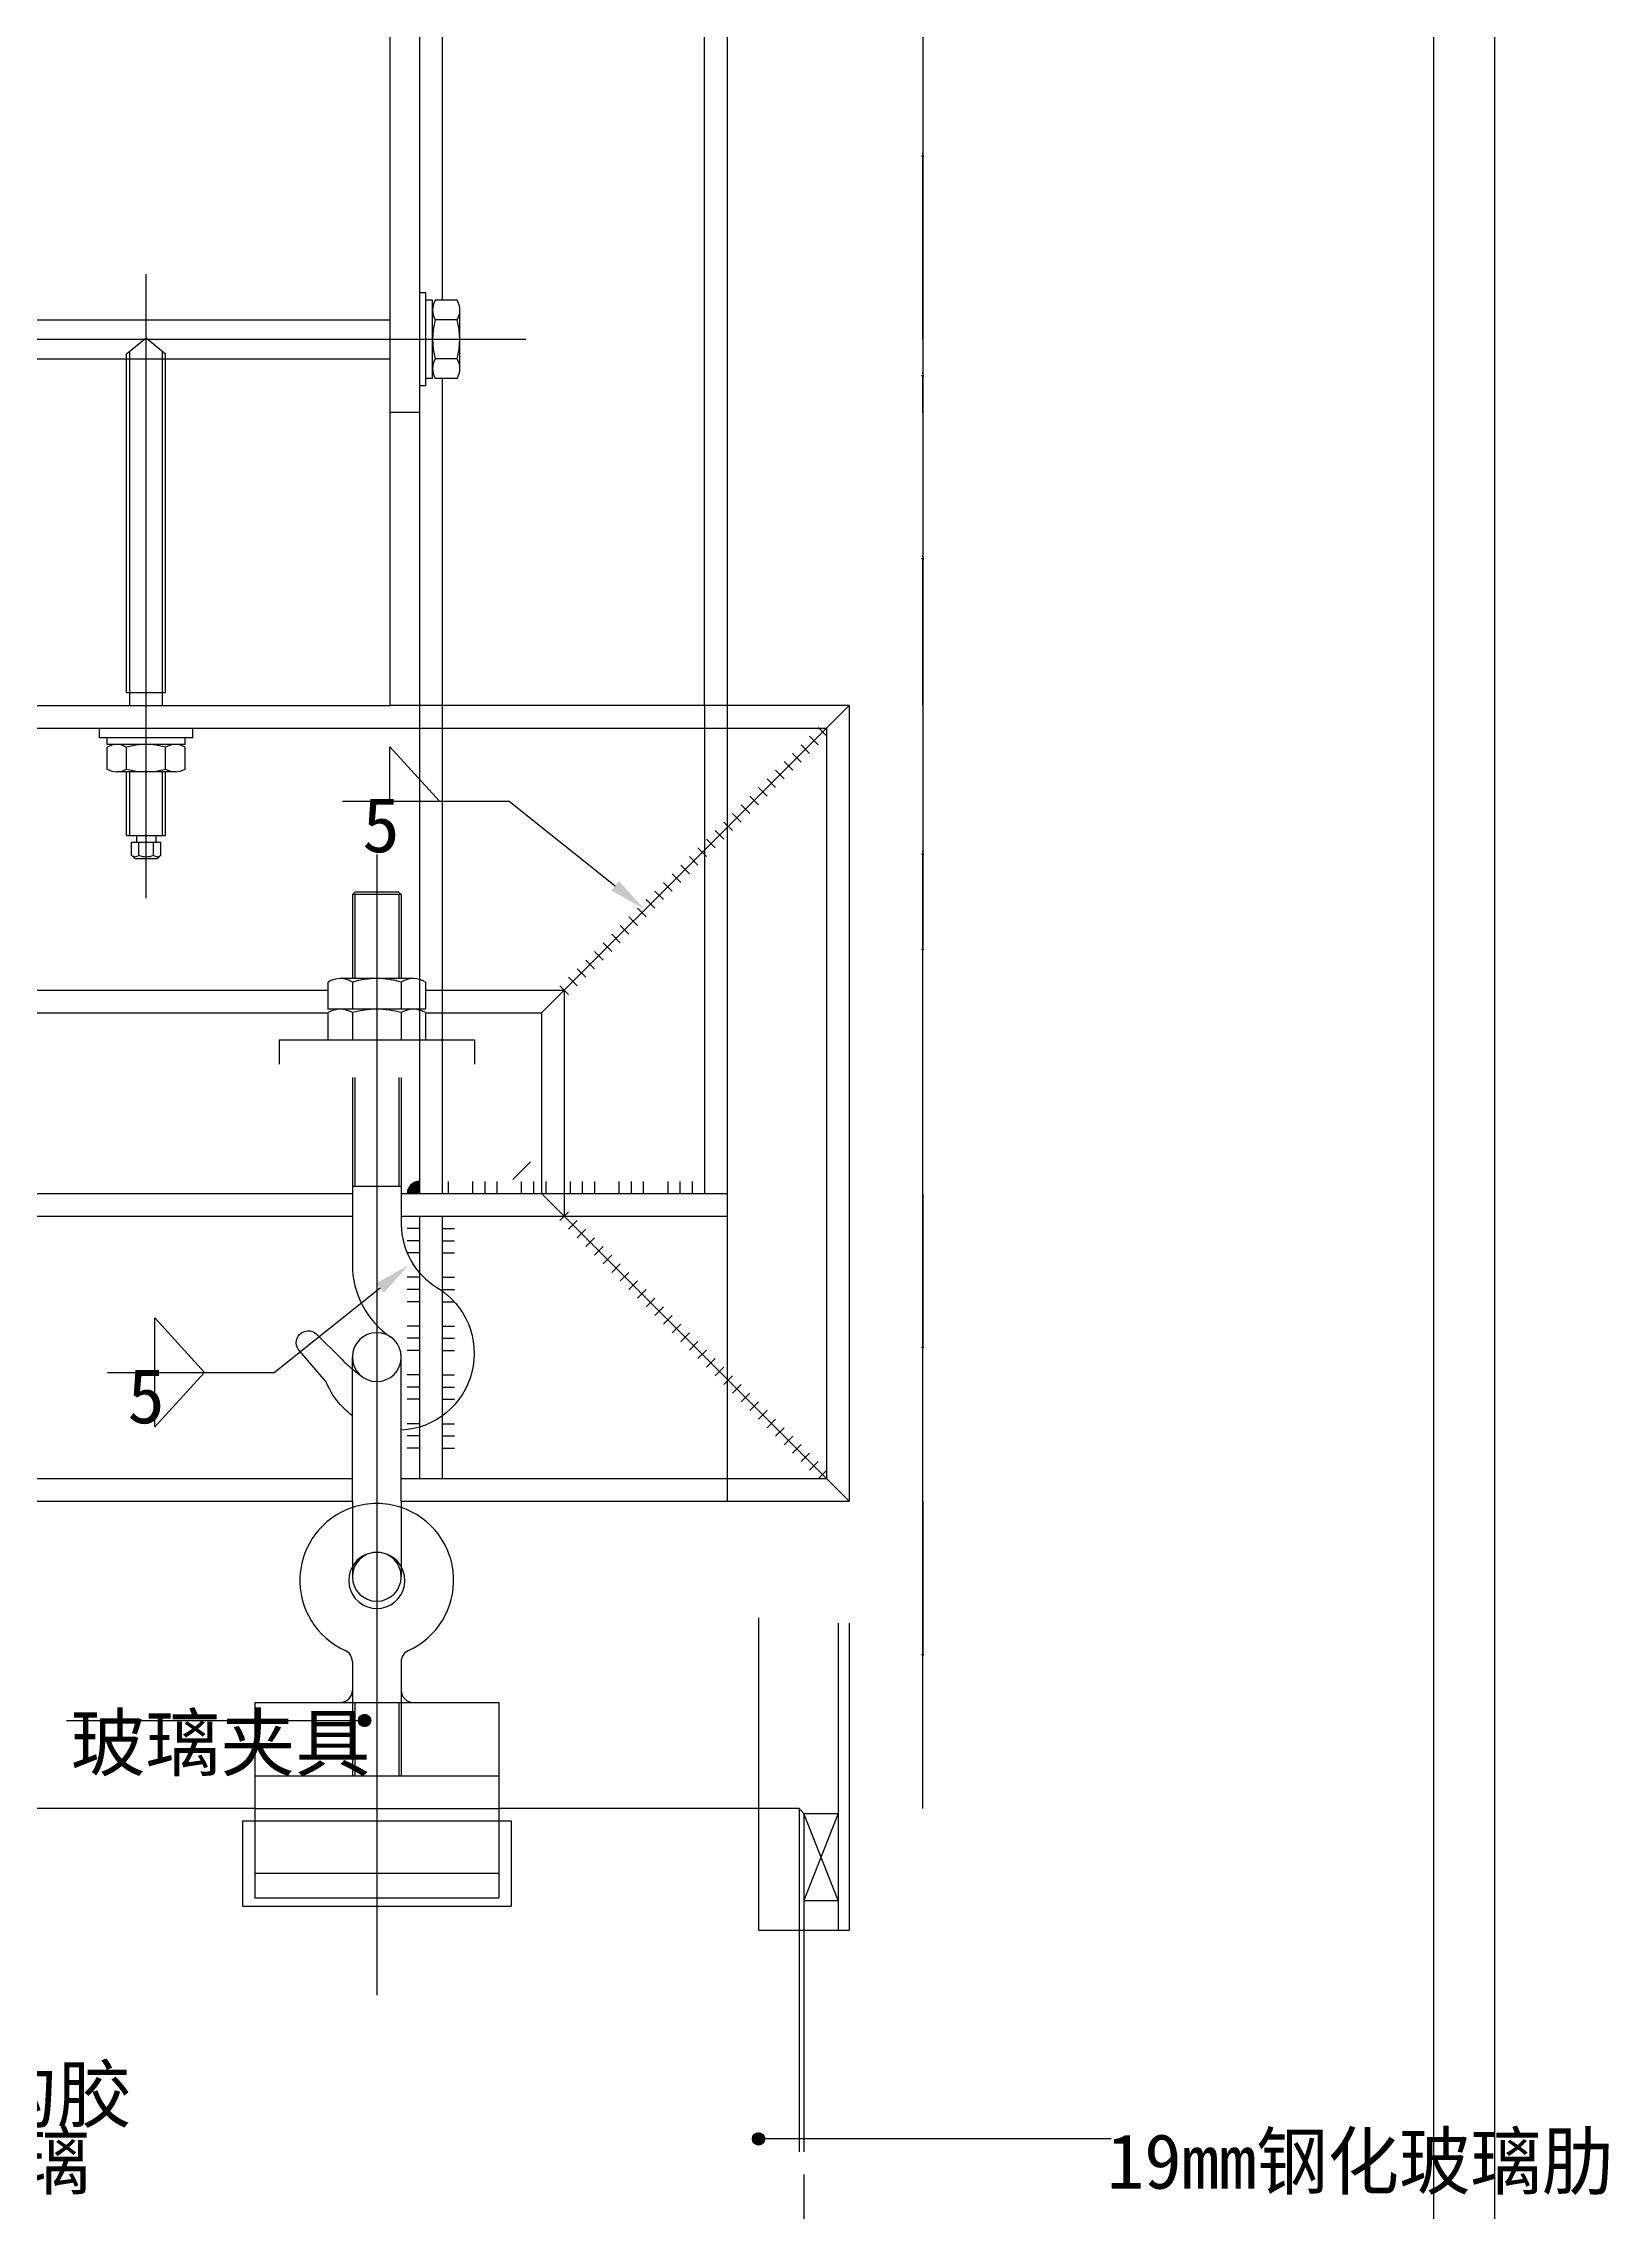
# Model space of a CAD drawing. Header units: metres. Extents: x 6342 to 7874, y -189 to 1911.
# Drawn here: x 7232 to 7874, y 266 to 1155 of the extents above; entities that cross this region are included whole.
import ezdxf

# ---------------------------------------------------------------- set-up
doc = ezdxf.new("R2010")
doc.units = ezdxf.units.M
for name, color, linetype in [('ASHADE', 1, 'Continuous'), ('图层1', 8, 'Continuous'), ('图框', 5, 'Continuous'), ('外形', 3, 'Continuous'), ('文字标注1', 4, 'Continuous'), ('轴线', 6, 'Continuous')]:
    doc.layers.add(name, color=color, linetype=linetype)
doc.dimstyles.get("Standard").update_dxf_attribs({"dimtxt": 2.5, "dimasz": 2.5, "dimexe": 1.25, "dimexo": 0.625, "dimtad": 1, "dimcen": 2.5, "dimazin": 3, "dimtfac": 1, "dimtmove": 0, "dimatfit": 3})

# ---------------------------------------------------------------- blocks, each defined once
blk = doc.blocks.new('_CLOSEDFILLED')
at = {"color": 0, "linetype": 'BYBLOCK'}
blk.add_solid([(-1, 0.2), (0, 0), (-1, -0.2)], dxfattribs=at)
blk = doc.blocks.new('*D6')
for p, q in [((7592.67, 1213.8), (7592.67, 822.82)), ((7592.42, 822.82), (7592.17, 822.82)), ((7592.67, 431.83), (7592.67, 822.82)), ((7592.67, 822.82), (7592.67, 822.82)), ((7592.92, 822.82), (7593.17, 822.82))]:
    blk.add_line(p, q)
at = {"layer": 'Defpoints'}
for p in [(7592.67, 1213.8), (7592.67, 822.82), (7592.67, 431.83)]:
    blk.add_point(p, dxfattribs=at)
at = {"xscale": 0.25, "yscale": 0.25}
blk.add_blockref('_CLOSEDFILLED', (7592.67, 822.82), dxfattribs=at)
at = {"xscale": 0.25, "yscale": 0.25, "rotation": 180}
blk.add_blockref('_CLOSEDFILLED', (7592.67, 822.82), dxfattribs=at)
at = {"insert": (7592.67, 823.945), "char_height": 1, "attachment_point": 5}
blk.add_mtext('0', dxfattribs=at)
blk = doc.blocks.new('*D7')
for p, q in [((7592.67, 683.8), (7592.67, 620.8)), ((7592.42, 620.8), (7592.17, 620.8)), ((7592.67, 557.8), (7592.67, 620.8)), ((7592.67, 620.8), (7592.67, 620.8)), ((7592.92, 620.8), (7593.17, 620.8))]:
    blk.add_line(p, q)
at = {"layer": 'Defpoints'}
for p in [(7592.67, 683.8), (7592.67, 620.8), (7592.67, 557.8)]:
    blk.add_point(p, dxfattribs=at)
at = {"xscale": 0.25, "yscale": 0.25}
blk.add_blockref('_CLOSEDFILLED', (7592.67, 620.8), dxfattribs=at)
at = {"xscale": 0.25, "yscale": 0.25, "rotation": 180}
blk.add_blockref('_CLOSEDFILLED', (7592.67, 620.8), dxfattribs=at)
at = {"insert": (7592.67, 621.925), "char_height": 1, "attachment_point": 5}
blk.add_mtext('0', dxfattribs=at)
blk = doc.blocks.new('*D8')
for p, q in [((7194, 281.96), (7194, 242.78)), ((7544, 281.96), (7544, 242.78)), ((7194.25, 242.78), (7367.5, 242.78)), ((7370.5, 242.78), (7543.75, 242.78))]:
    blk.add_line(p, q)
at = {"layer": 'Defpoints'}
for p in [(7194, 281.96), (7544, 281.96), (7194, 242.78)]:
    blk.add_point(p, dxfattribs=at)
at = {"xscale": 0.25, "yscale": 0.25, "rotation": 180}
blk.add_blockref('_CLOSEDFILLED', (7194, 242.78), dxfattribs=at)
at = {"xscale": 0.25, "yscale": 0.25}
blk.add_blockref('_CLOSEDFILLED', (7544, 242.78), dxfattribs=at)
at = {"insert": (7369, 242.78), "char_height": 1, "attachment_point": 5}
blk.add_mtext('350', dxfattribs=at)
blk = doc.blocks.new('*D15')
for p, q in [((7592.67, 557.8), (7592.67, 494.82)), ((7592.42, 494.82), (7592.17, 494.82)), ((7592.67, 431.83), (7592.67, 494.82)), ((7592.67, 494.82), (7592.67, 494.82)), ((7592.92, 494.82), (7593.17, 494.82))]:
    blk.add_line(p, q)
at = {"layer": 'Defpoints'}
for p in [(7592.67, 557.8), (7592.67, 494.82), (7592.67, 431.83)]:
    blk.add_point(p, dxfattribs=at)
at = {"xscale": 0.25, "yscale": 0.25}
blk.add_blockref('_CLOSEDFILLED', (7592.67, 494.82), dxfattribs=at)
at = {"xscale": 0.25, "yscale": 0.25, "rotation": 180}
blk.add_blockref('_CLOSEDFILLED', (7592.67, 494.82), dxfattribs=at)
at = {"insert": (7592.67, 495.945), "char_height": 1, "attachment_point": 5}
blk.add_mtext('0', dxfattribs=at)
blk = doc.blocks.new('*D17')
for p, q in [((7592.67, 1003.8), (7592.67, 943.8)), ((7592.42, 943.8), (7592.17, 943.8)), ((7592.67, 883.8), (7592.67, 943.8)), ((7592.67, 943.8), (7592.67, 943.8)), ((7592.92, 943.8), (7593.17, 943.8))]:
    blk.add_line(p, q)
at = {"layer": 'Defpoints'}
for p in [(7592.67, 1003.8), (7592.67, 943.8), (7592.67, 883.8)]:
    blk.add_point(p, dxfattribs=at)
at = {"xscale": 0.25, "yscale": 0.25}
blk.add_blockref('_CLOSEDFILLED', (7592.67, 943.8), dxfattribs=at)
at = {"xscale": 0.25, "yscale": 0.25, "rotation": 180}
blk.add_blockref('_CLOSEDFILLED', (7592.67, 943.8), dxfattribs=at)
at = {"insert": (7592.67, 944.925), "char_height": 1, "attachment_point": 5}
blk.add_mtext('0', dxfattribs=at)
blk = doc.blocks.new('*D18')
for p, q in [((7592.67, 883.8), (7592.67, 783.8)), ((7592.42, 783.8), (7592.17, 783.8)), ((7592.67, 683.8), (7592.67, 783.8)), ((7592.67, 783.8), (7592.67, 783.8)), ((7592.92, 783.8), (7593.17, 783.8))]:
    blk.add_line(p, q)
at = {"layer": 'Defpoints'}
for p in [(7592.67, 883.8), (7592.67, 783.8), (7592.67, 683.8)]:
    blk.add_point(p, dxfattribs=at)
at = {"xscale": 0.25, "yscale": 0.25}
blk.add_blockref('_CLOSEDFILLED', (7592.67, 783.8), dxfattribs=at)
at = {"xscale": 0.25, "yscale": 0.25, "rotation": 180}
blk.add_blockref('_CLOSEDFILLED', (7592.67, 783.8), dxfattribs=at)
at = {"insert": (7592.67, 784.925), "char_height": 1, "attachment_point": 5}
blk.add_mtext('0', dxfattribs=at)
blk = doc.blocks.new('*D19')
for p, q in [((7592.67, 1183.8), (7592.67, 1108.8)), ((7592.42, 1108.8), (7592.17, 1108.8)), ((7592.67, 1033.8), (7592.67, 1108.8)), ((7592.67, 1108.8), (7592.67, 1108.8)), ((7592.92, 1108.8), (7593.17, 1108.8))]:
    blk.add_line(p, q)
at = {"layer": 'Defpoints'}
for p in [(7592.67, 1183.8), (7592.67, 1108.8), (7592.67, 1033.8)]:
    blk.add_point(p, dxfattribs=at)
at = {"xscale": 0.25, "yscale": 0.25}
blk.add_blockref('_CLOSEDFILLED', (7592.67, 1108.8), dxfattribs=at)
at = {"xscale": 0.25, "yscale": 0.25, "rotation": 180}
blk.add_blockref('_CLOSEDFILLED', (7592.67, 1108.8), dxfattribs=at)
at = {"insert": (7592.67, 1109.925), "char_height": 1, "attachment_point": 5}
blk.add_mtext('0', dxfattribs=at)
blk = doc.blocks.new('*D20')
for p, q in [((7592.67, 1033.8), (7592.67, 1018.8)), ((7592.42, 1018.8), (7592.17, 1018.8)), ((7592.67, 1003.8), (7592.67, 1018.8)), ((7592.67, 1018.8), (7592.67, 1018.8)), ((7592.92, 1018.8), (7593.17, 1018.8))]:
    blk.add_line(p, q)
at = {"layer": 'Defpoints'}
for p in [(7592.67, 1033.8), (7592.67, 1018.8), (7592.67, 1003.8)]:
    blk.add_point(p, dxfattribs=at)
at = {"xscale": 0.25, "yscale": 0.25}
blk.add_blockref('_CLOSEDFILLED', (7592.67, 1018.8), dxfattribs=at)
at = {"xscale": 0.25, "yscale": 0.25, "rotation": 180}
blk.add_blockref('_CLOSEDFILLED', (7592.67, 1018.8), dxfattribs=at)
at = {"insert": (7592.67, 1019.925), "char_height": 1, "attachment_point": 5}
blk.add_mtext('0', dxfattribs=at)

msp = doc.modelspace()

# ---------------------------------------------------------------- hatches: boundary and pattern name
at = {"layer": 'ASHADE'}
h = msp.add_hatch(dxfattribs=at)
h.set_pattern_fill('SOLID')
h.paths.add_polyline_path([(7361.51, 467.93, 1), (7366.51, 467.93, 1)])
h = msp.add_hatch(dxfattribs=at)
h.set_pattern_fill('SOLID')
h.paths.add_polyline_path([(7527.91, 296.48, -1), (7522.91, 296.48, -1)])
at = {"layer": '图层1'}
h = msp.add_hatch(dxfattribs=at)
h.set_pattern_fill('ANSI31', scale=300)
h.paths.add_polyline_path([(7637.85, 1583.8), (6586.23, 1583.8), (6586.23, 1433.8), (6777.04, 1433.8), (6777.04, 1510.15), (6776.22, 1538.03), (6777.31, 1538.03), (6775.91, 1545.98), (6795.33, 1545.98), (6793.93, 1538.03), (6795.02, 1538.03), (6794.2, 1510.15), (6794.2, 1433.8), (6974.5, 1433.8), (6974.5, 1191.8), (7374.5, 1191.8), (7374.5, 1433.8), (7637.85, 1433.8)])
h.paths.add_polyline_path([(7374.5, 1175.8), (6974.5, 1175.8), (6974.5, 1041.8), (7374.5, 1041.8)])
h.paths.add_polyline_path([(7066.5, 1025.8), (6974.5, 1025.8), (6974.5, 883.8), (7067.83, 883.8), (7067.83, 889.13), (7066.5, 889.13)])
h.paths.add_polyline_path([(7266.5, 1025.8), (7082.5, 1025.8), (7082.5, 889.13), (7081.16, 889.13), (7081.16, 883.8), (7267.83, 883.8), (7267.83, 889.13), (7266.5, 889.13)])
h.paths.add_polyline_path([(7374.5, 1025.8), (7282.5, 1025.8), (7282.5, 889.13), (7281.16, 889.13), (7281.16, 883.8), (7374.5, 883.8)])
h = msp.add_hatch(dxfattribs=at)
h.set_pattern_fill('AR-CONC', scale=20)
h.paths.add_polyline_path([(7637.85, 1583.8), (6586.23, 1583.8), (6586.23, 1433.8), (6777.04, 1433.8), (6777.04, 1510.15), (6776.22, 1538.03), (6777.31, 1538.03), (6775.91, 1545.98), (6795.33, 1545.98), (6793.93, 1538.03), (6795.02, 1538.03), (6794.2, 1510.15), (6794.2, 1433.8), (6974.5, 1433.8), (6974.5, 1191.8), (7374.5, 1191.8), (7374.5, 1433.8), (7637.85, 1433.8)])
h.paths.add_polyline_path([(7374.5, 1175.8), (6974.5, 1175.8), (6974.5, 1041.8), (7374.5, 1041.8)])
h.paths.add_polyline_path([(7266.5, 1025.8), (7082.5, 1025.8), (7082.5, 889.13), (7081.16, 889.13), (7081.16, 883.8), (7267.83, 883.8), (7267.83, 889.13), (7266.5, 889.13)])
h.paths.add_polyline_path([(7066.5, 1025.8), (6974.5, 1025.8), (6974.5, 883.8), (7067.83, 883.8), (7067.83, 889.13), (7066.5, 889.13)])
h.paths.add_polyline_path([(7374.5, 1025.8), (7282.5, 1025.8), (7282.5, 889.13), (7281.16, 889.13), (7281.16, 883.8), (7374.5, 883.8)])
h = msp.add_hatch(dxfattribs=at)
h.set_pattern_fill('ANSI31', scale=50)
h.paths.add_polyline_path([(7369, 736.8), (7306, 736.8), (7306, 683.8), (7308.55, 683.8, 0.39), (7313.03, 687.85), (7316.56, 723.2, -0.39), (7325.52, 731.3), (7369, 731.3)])
h.paths.add_polyline_path([(7432, 736.8), (7369, 736.8), (7369, 731.3), (7412.48, 731.3, -0.39), (7421.43, 723.2), (7424.97, 687.85, 0.39), (7429.44, 683.8), (7432, 683.8)])
h = msp.add_hatch(dxfattribs=at)
h.set_pattern_fill('SOLID')
h.paths.add_polyline_path([(7386.5, 688.8), (7386.5, 683.8), (7381.5, 683.8, -0.41)])
h = msp.add_hatch(dxfattribs=at)
h.set_pattern_fill('AR-RROOF', scale=50)
h.paths.add_polyline_path([(7542, 431.83), (7419, 431.83), (7419, 426.83), (7424, 426.83), (7424, 391.83), (7314, 391.83), (7314, 426.83), (7319, 426.83), (7319, 431.83), (7220.84, 431.83), (7215.4, 397.83, -0.37), (7212.44, 395.3), (7196, 395.3), (7196, 291.19), (7542, 291.19)])

# ---------------------------------------------------------------- linework, layer by layer
for p, q in [((7386.5, 1233.8), (7386.5, 883.8)), ((7503.2, 883.8), (7503.2, 1233.8)), ((7512.5, 1233.8), (7512.5, 883.8)), ((7395.79, 1167.81), (7395.79, 1049.78)), ((7389.16, 1052.88), (7386.5, 1052.88)), ((7389.16, 1014.72), (7389.16, 1052.88)), ((7391.83, 1049.78), (7389.16, 1049.78)), ((7391.83, 1017.81), (7391.83, 1049.78)), ((7401.88, 1049.78), (7392.98, 1049.78)), ((7401.88, 1041.79), (7392.98, 1041.79)), ((7403.03, 1021.81), (7403.03, 1045.79)), ((7266.5, 1027.8), (7274.5, 1034.47)), ((7274.5, 1034.47), (7282.5, 1027.8)), ((7266.5, 889.13), (7266.5, 1027.8)), ((7267.83, 883.8), (7267.83, 1028.91)), ((7281.16, 883.8), (7281.16, 1028.91)), ((7282.5, 889.13), (7282.5, 1027.8)), ((7401.88, 1025.81), (7392.98, 1025.81)), ((7389.16, 1014.72), (7386.5, 1014.72)), ((7391.83, 1017.81), (7389.16, 1017.81)), ((7401.88, 1017.81), (7392.98, 1017.81)), ((7386.5, 1003.8), (7374.5, 1003.8)), ((7266.5, 889.13), (7282.5, 889.13)), ((7512.5, 833.8), (7562.5, 883.8)), ((6845.79, 874.5), (7553.2, 874.5)), ((7255.42, 870.47), (7255.42, 874.5)), ((7293.58, 870.47), (7293.58, 874.5)), ((7546.33, 871.17), (7549.87, 867.64)), ((7549.87, 874.71), (7553.41, 871.17)), ((7553.2, 874.5), (7553.2, 567.1)), ((7293.58, 870.47), (7255.42, 870.47)), ((7258.51, 867.8), (7258.51, 870.47)), ((7290.48, 867.8), (7258.51, 867.8)), ((7258.51, 857.75), (7258.51, 866.65)), ((7266.5, 857.75), (7266.5, 866.65)), ((7282.49, 857.75), (7282.49, 866.65)), ((7290.48, 867.8), (7290.48, 870.47)), ((7290.48, 857.75), (7290.48, 866.65)), ((7539.26, 864.1), (7542.8, 860.57)), ((7542.8, 867.64), (7546.33, 864.1)), ((7286.48, 856.6), (7262.51, 856.6)), ((7266.5, 830.47), (7266.5, 856.6)), ((7267.83, 830.47), (7267.83, 856.6)), ((7281.16, 830.47), (7281.16, 856.6)), ((7282.5, 830.47), (7282.5, 856.6)), ((7528.88, 853.72), (7532.41, 850.18)), ((7532.41, 857.25), (7535.95, 853.72)), ((7535.95, 860.79), (7539.49, 857.25)), ((7521.81, 846.65), (7525.34, 843.11)), ((7525.34, 850.18), (7528.88, 846.65)), ((7511.2, 836.04), (7514.74, 832.51)), ((7514.74, 839.58), (7518.27, 836.04)), ((7518.27, 843.11), (7521.81, 839.58)), ((7266.5, 830.47), (7282.5, 830.47)), ((7268.5, 822.47), (7268.5, 827.8)), ((7268.5, 827.8), (7280.5, 827.8)), ((7270.5, 830.47), (7270.5, 827.8)), ((7271.5, 822.47), (7271.5, 827.8)), ((7277.5, 822.47), (7277.5, 827.8)), ((7278.5, 830.47), (7278.5, 827.8)), ((7280.5, 822.47), (7280.5, 827.8)), ((7436.5, 757.8), (7512.5, 833.8)), ((7504.13, 828.97), (7507.67, 825.43)), ((7507.67, 832.51), (7511.2, 828.97)), ((7268.5, 822.47), (7269.83, 821.13)), ((7269.83, 821.13), (7279.16, 821.13)), ((7279.16, 821.13), (7280.5, 822.47)), ((7493.52, 818.36), (7497.06, 814.83)), ((7497.06, 821.9), (7500.59, 818.36)), ((7500.59, 825.43), (7504.13, 821.9)), ((7486.45, 811.29), (7489.99, 807.76)), ((7489.99, 814.83), (7493.52, 811.29)), ((7360, 807.3), (7359, 806.3)), ((7359, 806.3), (7359, 771.92)), ((7359, 806.3), (7359, 771.92)), ((7379, 806.3), (7359, 806.3)), ((7378, 807.3), (7360, 807.3)), ((7360, 806.3), (7360, 771.92)), ((7378, 807.3), (7379, 806.3)), ((7378, 806.3), (7378, 771.92)), ((7379, 806.3), (7379, 771.92)), ((7379, 806.3), (7379, 771.92)), ((7475.85, 800.69), (7479.38, 797.15)), ((7479.38, 804.22), (7482.92, 800.69)), ((7482.92, 807.76), (7486.45, 804.22)), ((7468.77, 793.61), (7472.31, 790.08)), ((7472.31, 797.15), (7475.85, 793.61)), ((7458.17, 783.01), (7461.7, 779.47)), ((7461.7, 786.54), (7465.24, 783.01)), ((7465.24, 790.08), (7468.77, 786.54)), ((7451.1, 775.94), (7454.63, 772.4)), ((7454.63, 779.47), (7458.17, 775.94)), ((6953.2, 767.1), (7349.01, 767.1)), ((7349.01, 770.48), (7349.01, 759.36)), ((7383.98, 771.92), (7354.01, 771.92)), ((7359, 770.48), (7359, 759.36)), ((7378.99, 770.48), (7378.99, 759.36)), ((7388.98, 770.48), (7388.98, 759.36)), ((7388.98, 767.1), (7445.79, 767.1)), ((7444.03, 768.87), (7447.56, 765.33)), ((7445.79, 767.1), (7445.79, 674.5)), ((7447.56, 772.4), (7451.1, 768.87)), ((7388.98, 759.36), (7349.01, 759.36)), ((7349.01, 757.92), (7349.01, 746.8)), ((7359, 757.92), (7359, 746.8)), ((7378.99, 757.92), (7378.99, 746.8)), ((7388.98, 757.92), (7388.98, 746.8)), ((7329, 746.8), (7409, 746.8)), ((7329, 746.8), (7329, 736.8)), ((7409, 746.8), (7409, 736.8)), ((7359, 731.3), (7359, 683.8)), ((7359, 731.3), (7359, 683.8)), ((7360, 731.3), (7360, 686.8)), ((7378, 731.3), (7378, 686.8)), ((7379, 731.3), (7379, 683.8)), ((7379, 731.3), (7379, 683.8)), ((7359, 686.8), (7379, 686.8)), ((7398.2, 688.8), (7398.2, 683.8)), ((7408.2, 688.8), (7408.2, 683.8)), ((7413.2, 688.8), (7413.2, 683.8)), ((7418.2, 688.8), (7418.2, 683.8)), ((7428.2, 688.8), (7428.2, 683.8)), ((7433.2, 688.8), (7433.2, 683.8)), ((7438.2, 688.8), (7438.2, 683.8)), ((7448.2, 688.8), (7448.2, 683.8)), ((7453.2, 688.8), (7453.2, 683.8)), ((7458.2, 688.8), (7458.2, 683.8)), ((7468.2, 688.8), (7468.2, 683.8)), ((7473.2, 688.8), (7473.2, 683.8)), ((7478.2, 688.8), (7478.2, 683.8)), ((7488.2, 688.8), (7488.2, 683.8)), ((7493.2, 688.8), (7493.2, 683.8)), ((7498.2, 688.8), (7498.2, 683.8)), ((7436.5, 683.8), (7562.5, 557.8)), ((7444.03, 672.73), (7447.56, 676.27)), ((6953.2, 674.5), (7359, 674.5)), ((7379, 674.5), (7445.79, 674.5)), ((7386.5, 669.5), (7381.5, 669.5)), ((7395.79, 669.5), (7400.79, 669.5)), ((7447.56, 669.2), (7451.1, 672.73)), ((7451.1, 665.66), (7454.63, 669.2)), ((7386.5, 664.5), (7381.5, 664.5)), ((7386.5, 659.5), (7381.5, 659.5)), ((7395.79, 664.5), (7400.79, 664.5)), ((7395.79, 659.5), (7400.79, 659.5)), ((7454.63, 662.13), (7458.17, 665.66)), ((7458.17, 658.59), (7461.7, 662.13)), ((7461.7, 655.06), (7465.24, 658.59)), ((7386.5, 649.5), (7381.5, 649.5)), ((7395.79, 649.5), (7400.79, 649.5)), ((7465.24, 651.52), (7468.77, 655.06)), ((7468.77, 647.98), (7472.31, 651.52)), ((7386.5, 644.5), (7381.5, 644.5)), ((7395.79, 644.5), (7400.79, 644.5)), ((7472.31, 644.45), (7475.85, 647.98)), ((7475.85, 640.91), (7479.38, 644.45)), ((7479.38, 637.38), (7482.92, 640.91)), ((7386.5, 639.5), (7381.5, 639.5)), ((7395.79, 639.5), (7400.79, 639.5)), ((7482.92, 633.84), (7486.45, 637.38)), ((7486.45, 630.31), (7489.99, 633.84)), ((7386.5, 629.5), (7381.5, 629.5)), ((7386.5, 624.5), (7381.5, 624.5)), ((7395.79, 629.5), (7400.79, 629.5)), ((7395.79, 624.5), (7400.79, 624.5)), ((7489.99, 626.77), (7493.52, 630.31)), ((7493.52, 623.24), (7497.06, 626.77)), ((7497.06, 619.7), (7500.59, 623.24)), ((7386.5, 619.5), (7381.5, 619.5)), ((7395.79, 619.5), (7400.79, 619.5)), ((7500.59, 616.16), (7504.13, 619.7)), ((7504.13, 612.63), (7507.67, 616.16)), ((7386.5, 609.5), (7381.5, 609.5)), ((7386.5, 604.5), (7381.5, 604.5)), ((7395.79, 609.5), (7400.79, 609.5)), ((7395.79, 604.5), (7400.79, 604.5)), ((7507.67, 609.09), (7511.2, 612.63)), ((7511.2, 605.56), (7514.74, 609.09)), ((7514.74, 602.02), (7518.27, 605.56)), ((7386.5, 599.5), (7381.5, 599.5)), ((7395.79, 599.5), (7400.79, 599.5)), ((7518.27, 598.49), (7521.81, 602.02)), ((7521.81, 594.95), (7525.34, 598.49)), ((7386.5, 589.5), (7381.5, 589.5)), ((7395.79, 589.5), (7400.79, 589.5)), ((7525.34, 591.42), (7528.88, 594.95)), ((7528.88, 587.88), (7532.41, 591.42)), ((7532.41, 584.35), (7535.95, 587.88)), ((7386.5, 584.5), (7381.5, 584.5)), ((7386.5, 579.5), (7381.5, 579.5)), ((7395.79, 584.5), (7400.79, 584.5)), ((7395.79, 579.5), (7400.79, 579.5)), ((7535.95, 580.81), (7539.49, 584.35)), ((7539.26, 577.5), (7542.8, 581.03)), ((7542.8, 573.96), (7546.33, 577.5)), ((7546.33, 570.43), (7549.87, 573.96)), ((7549.87, 566.89), (7553.41, 570.43)), ((6845.79, 567.1), (7359, 567.1)), ((7379, 567.1), (7553.2, 567.1)), ((7525.5, 381.83), (7525.5, 510.01)), ((7558, 507.8), (7558, 381.83)), ((7562.5, 507.8), (7562.5, 381.83)), ((7562.5, 381.83), (7525.5, 381.83)), ((7542, 381.83), (7542, 291.19))]:
    msp.add_line(p, q)
for centre, radius, start, end in [((7399.34, 1045.79), 7.51, 147.86, 212.14), ((7395.52, 1045.79), 7.51, 327.86, 32.14), ((7420.15, 1033.8), 28.32, 163.61, 196.39), ((7374.7, 1033.8), 28.32, 343.61, 16.39), ((7401.88, 1041.79), 0, 115.73, 180), ((7399.34, 1021.81), 7.51, 147.86, 212.14), ((7395.52, 1021.81), 7.51, 327.86, 32.14), ((7262.51, 860.29), 7.51, 57.86, 122.14), ((7274.5, 839.48), 28.32, 73.61, 106.39), ((7286.48, 860.29), 7.51, 57.86, 122.14), ((7262.51, 864.11), 7.51, 237.86, 302.14), ((7266.5, 857.75), 0, 90, 154.27), ((7274.5, 884.92), 28.32, 253.61, 286.39), ((7286.48, 864.11), 7.51, 237.86, 302.14), ((7270, 823.82), 2.02, 222.07, 317.93), ((7274.5, 828.88), 7.08, 244.94, 295.06), ((7279, 823.82), 2.02, 222.07, 317.93), ((7354.01, 762.53), 9.39, 57.86, 122.14), ((7369, 736.52), 35.4, 73.61, 106.39), ((7383.98, 762.53), 9.39, 57.86, 122.14), ((7354.01, 749.97), 9.39, 57.86, 122.14), ((7369, 723.96), 35.4, 73.61, 106.39), ((7383.98, 749.97), 9.39, 57.86, 122.14), ((7386.5, 683.8), 5, 90, 180)]:
    msp.add_arc(centre, radius, start, end)
at = {"layer": 'ASHADE'}
for p, q in [((7374.32, 866.82), (7394.63, 844.51)), ((7374.32, 844.51), (7374.32, 866.82)), ((7354.95, 844.51), (7423.26, 844.51)), ((7423.26, 844.51), (7466.62, 809.92)), ((7327.01, 610.55), (7370.37, 645.14)), ((7278.07, 588.24), (7278.07, 632.85)), ((7278.07, 632.85), (7298.38, 610.55)), ((7359, 557.8), (7359, 616.8)), ((7379, 557.8), (7379, 616.8)), ((7258.7, 610.55), (7327.01, 610.55)), ((7278.07, 588.24), (7298.38, 610.55)), ((7359, 557.8), (7359, 526.8)), ((7379, 557.8), (7379, 526.8)), ((7359, 492.02), (7359, 475.3)), ((7379, 492.02), (7379, 475.3)), ((7319, 475.3), (7319, 395.3)), ((7319, 475.3), (7419, 475.3)), ((7419, 475.3), (7419, 395.3)), ((7241.82, 467.93), (7364.01, 467.93)), ((7314, 426.83), (7314, 391.83)), ((7314, 426.83), (7319, 426.83)), ((7419, 426.83), (7424, 426.83)), ((7424, 426.83), (7424, 391.83)), ((7314, 391.83), (7424, 391.83)), ((7319, 395.3), (7419, 395.3)), ((7669.82, 296.48), (7525.41, 296.48))]:
    msp.add_line(p, q, dxfattribs=at)
for points in [[(7359, 683.8), (7359, 654.75, 0.25), (7374.65, 625.05)], [(7379, 683.8), (7379, 671.12, 0.26), (7393.63, 645.35, -0.74), (7379, 586.84)], [(7359, 592.8, -0.14), (7348.17, 606.8), (7337.47, 619.26, -1), (7344.25, 626.21), (7354.21, 616.34, 0.03), (7359, 611.85, 0.02), (7363.34, 608.55)]]:
    msp.add_lwpolyline(points, format="xyb", dxfattribs=at)
for centre in [(7364.01, 467.93), (7525.41, 296.48)]:
    msp.add_circle(centre, 2.5, dxfattribs=at)
for centre, radius, start, end in [((7369, 616.8), 10, 0, 180), ((7369, 525.3), 31.5, 108.51, 245.73), ((7369, 525.3), 31.5, 294.27, 71.49), ((7369, 525.3), 11.5, 150.41, 29.59), ((7369, 526.8), 10, 180, 0), ((7354, 492.02), 5, 0, 65.73), ((7384, 492.02), 5, 114.27, 180), ((7354, 480.3), 5, 270, 0), ((7384, 480.3), 5, 180, 270)]:
    msp.add_arc(centre, radius, start, end, dxfattribs=at)
for points in [[(7465.06, 807.97), (7468.18, 811.88), (7478.34, 800.57)], [(7368.81, 647.1), (7371.93, 643.19), (7382.09, 654.5)]]:
    msp.add_solid(points, dxfattribs=at)
at = {"layer": '图层1'}
for p, q in [((7827.01, -188.95), (7827.01, 1911.05)), ((6974.5, 1041.8), (7374.5, 1041.8)), ((6974.5, 1025.8), (7374.5, 1025.8)), ((7395.79, 1017.81), (7395.79, 683.8)), ((7386.5, 883.8), (7386.5, 683.8)), ((7503.2, 883.8), (7503.2, 683.8)), ((7512.5, 883.8), (7512.5, 557.8)), ((7436.5, 683.8), (7512.5, 683.8)), ((7386.5, 674.5), (7386.5, 567.1)), ((7395.79, 674.5), (7395.79, 567.1)), ((7445.79, 674.5), (7512.5, 674.5)), ((7359, 475.3), (7359, 445.3)), ((7360, 475.3), (7360, 445.3)), ((7378, 475.3), (7378, 445.3)), ((7379, 475.3), (7379, 445.3)), ((7319, 445.3), (7419, 445.3)), ((7319, 431.83), (7419, 431.83)), ((7319, 426.83), (7419, 426.83)), ((7542, 431.83), (7525.5, 431.83)), ((7542, 431.83), (7542, 381.83)), ((7542, 431.83), (7544, 429.83)), ((7558, 429.83), (7544, 394.15)), ((7558, 394.15), (7544, 429.83)), ((7544, 429.83), (7544, 394.15)), ((7544, 429.83), (7544, 381.83)), ((7544, 429.83), (7558, 429.83)), ((7319, 405.3), (7419, 405.3)), ((7544, 394.15), (7558, 394.15))]:
    msp.add_line(p, q, dxfattribs=at)
for centre, radius, start, end in [((7369, 616.8), 10, 180, 0), ((7369, 525.3), 31.5, 71.49, 108.51), ((7369, 525.3), 11.5, 29.59, 150.41), ((7369, 526.8), 10, 0, 180)]:
    msp.add_arc(centre, radius, start, end, dxfattribs=at)
at = {"layer": '图框'}
msp.add_line((7802.01, -163.95), (7802.01, 1886.05), dxfattribs=at)
at = {"layer": '外形'}
for p, q in [((7374.5, 883.8), (7374.5, 1433.8)), ((6974.5, 883.8), (7374.5, 883.8))]:
    msp.add_line(p, q, dxfattribs=at)
at = {"layer": '文字标注1'}
for p, q in [((7562.5, 883.8), (7374.5, 883.8)), ((7562.5, 883.8), (7562.5, 557.8)), ((6962.5, 757.8), (7349.01, 757.8)), ((7388.98, 757.8), (7436.5, 757.8)), ((7436.5, 757.8), (7436.5, 683.8)), ((6962.5, 683.8), (7359, 683.8)), ((7379, 683.8), (7436.5, 683.8)), ((6836.5, 557.8), (7359, 557.8)), ((7379, 557.8), (7512.5, 557.8)), ((7512.5, 557.8), (7562.5, 557.8)), ((7319, 431.83), (7220.84, 431.83)), ((7525.5, 431.83), (7419, 431.83)), ((7542, 431.83), (7544, 429.83)), ((7544, 381.83), (7544, 291.19))]:
    msp.add_line(p, q, dxfattribs=at)
at = {"layer": '轴线'}
for p, q in [((7274.5, 804.87), (7274.5, 1060.56)), ((6894.23, 1033.8), (7430.12, 1033.8)), ((7369, 822.66), (7369, 355.42))]:
    msp.add_line(p, q, dxfattribs=at)

# ---------------------------------------------------------------- texts
at = {"layer": 'ASHADE', "char_height": 22.5, "attachment_point": 1}
for s, insert in [('5', (7363.11, 846.15)), ('5', (7266.86, 612.18)), ('{\\fSystem|b0|i0|c134|p32;玻璃夹具}', (7243.55, 470.02)), ('{\\fSystem|b0|i0|c134|p32;大玻璃结构胶}', (7084.43, 326.03)), ('19mm钢化玻璃', (7073.42, 298.58)), ('19mm钢化玻璃肋', (7668.09, 298.58))]:
    msp.add_mtext(s, dxfattribs=dict(at, insert=insert))

# ---------------------------------------------------------------- dimensions: what is measured, and where the dimension line sits
for base, p1, p2, picture, middle in [((7592.67, 822.82), (7592.67, 431.83), (7592.67, 1213.8), '*D6', (7592.67, 823.945)), ((7592.67, 1108.8), (7592.67, 1183.8), (7592.67, 1033.8), '*D19', (7592.67, 1109.925)), ((7592.67, 1018.8), (7592.67, 1033.8), (7592.67, 1003.8), '*D20', (7592.67, 1019.925)), ((7592.67, 943.8), (7592.67, 1003.8), (7592.67, 883.8), '*D17', (7592.67, 944.925)), ((7592.67, 783.8), (7592.67, 883.8), (7592.67, 683.8), '*D18', (7592.67, 784.925)), ((7592.67, 620.8), (7592.67, 683.8), (7592.67, 557.8), '*D7', (7592.67, 621.925)), ((7592.67, 494.82), (7592.67, 557.8), (7592.67, 431.83), '*D15', (7592.67, 495.945)), ((7194, 242.78), (7194, 281.96), (7544, 281.96), '*D8', (7369, 242.78))]:
    dim = msp.add_linear_dim(base=base, p1=p1, p2=p2, dimstyle='Standard')
    dim.commit()
    dim.dimension.update_dxf_attribs({"geometry": picture, "text_midpoint": middle})

doc.saveas('drawing.dxf')
